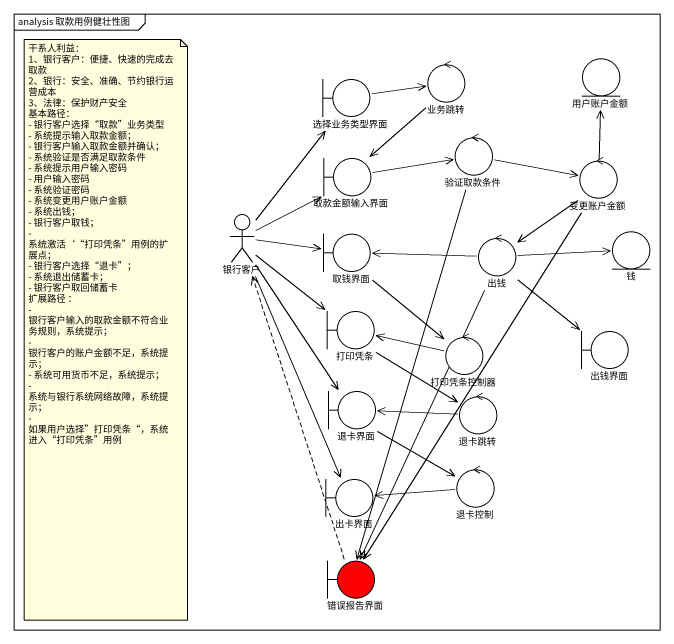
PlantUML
@startuml
mainframe analysis 取款用例健壮性图
control 业务跳转
entity 用户账户金额
boundary 选择业务类型界面
control 验证取款条件
boundary 取款金额输入界面
control 变更账户金额
actor 银行客户
boundary 取钱界面
control 出钱
entity 钱
boundary 打印凭条
control 打印凭条控制器
boundary 出钱界面
boundary 退卡界面
control 退卡跳转
boundary 出卡界面
control 退卡控制
boundary 错误报告界面 #FF0000
业务跳转 --> 取款金额输入界面
选择业务类型界面 -right-> 业务跳转
验证取款条件 -right-> 变更账户金额
验证取款条件 --> 错误报告界面
取款金额输入界面 -right-> 验证取款条件
变更账户金额 -up-> 用户账户金额
变更账户金额 --> 出钱
变更账户金额 --> 错误报告界面
银行客户 -up-> 选择业务类型界面
银行客户 -up-> 取款金额输入界面
银行客户 -right-> 取钱界面
银行客户 --> 打印凭条
银行客户 --> 退卡界面
银行客户 --> 出卡界面
取钱界面 --> 打印凭条控制器
出钱 -left-> 取钱界面
出钱 -right-> 钱
出钱 --> 出钱界面
出钱 --> 错误报告界面
打印凭条 --> 退卡跳转
打印凭条控制器 -left-> 打印凭条
退卡界面 --> 退卡控制
退卡跳转 -left-> 退卡界面
退卡控制 -left-> 出卡界面
错误报告界面 .up.> 银行客户
note as N1
  干系人利益：
  1、银行客户：便捷、快速的完成去取款
  2、银行：安全、准确、节约银行运营成本
  3、法律：保护财产安全
  基本路径：
  - 银行客户选择“取款”业务类型
  - 系统提示输入取款金额；
  - 银行客户输入取款金额并确认；
  - 系统验证是否满足取款条件
  - 系统提示用户输入密码
  - 用户输入密码
  - 系统验证密码
  - 系统变更用户账户金额
  - 系统出钱；
  - 银行客户取钱；
  - 系统激活‘“打印凭条”用例的扩展点；
  - 银行客户选择“退卡”；
  - 系统退出储蓄卡；
  - 银行客户取回储蓄卡
  扩展路径 ：
  - 银行客户输入的取款金额不符合业务规则，系统提示；
  - 银行客户的账户金额不足，系统提示；
  - 系统可用货币不足，系统提示；
  - 系统与银行系统网络故障，系统提示；
  - 如果用户选择”打印凭条“，系统进入“打印凭条”用例
end note
@enduml
